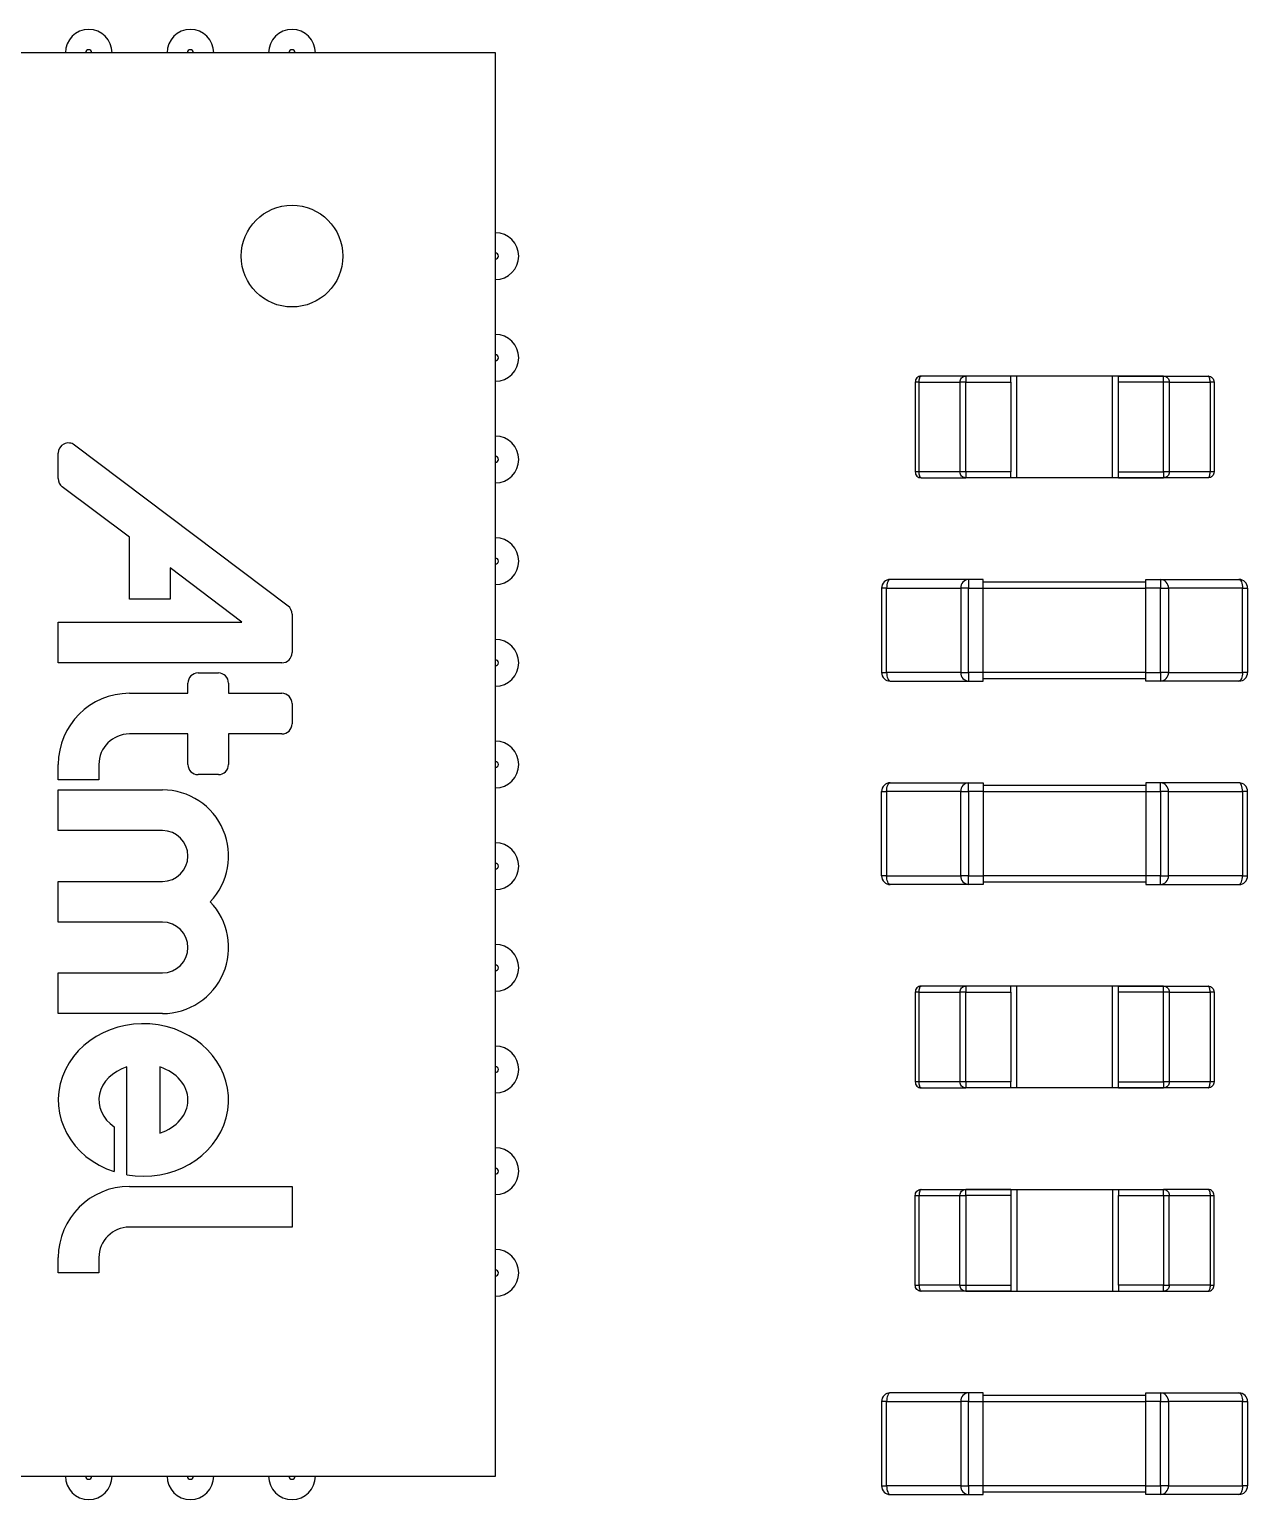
# Model space of a CAD drawing. Header units: millimetres. Extents: x 76 to 188, y 101 to 163.
# Drawn here: x 125.718 to 128.714, y 118.927 to 122.542 of the extents above; entities that cross this region are included whole.
import ezdxf

# ---------------------------------------------------------------- set-up
doc = ezdxf.new("R2010")
doc.units = ezdxf.units.MM

msp = doc.modelspace()

# ---------------------------------------------------------------- linework, layer by layer
at = {"color": 7, "linetype": 'Continuous', "lineweight": 25}
for p, q in [((126.8643, 122.4844), (123.3643, 122.4844)), ((126.8643, 118.9844), (126.8643, 122.4844)), ((128.1318, 121.6894), (128.0213, 121.6894)), ((128.1468, 121.6894), (128.1318, 121.6894)), ((128.3818, 121.6894), (128.1468, 121.6894)), ((128.1468, 121.4394), (128.1468, 121.6894)), ((128.3818, 121.4394), (128.3818, 121.6894)), ((128.3968, 121.6894), (128.3818, 121.6894)), ((128.5073, 121.6894), (128.3968, 121.6894)), ((128.3968, 121.6894), (128.5073, 121.6894)), ((128.3968, 121.6891), (128.5068, 121.6891)), ((127.8968, 121.6749), (127.8968, 121.4539)), ((127.9065, 121.4539), (127.9065, 121.6749)), ((128.0068, 121.6749), (128.0068, 121.4539)), ((128.0213, 121.6749), (128.1318, 121.6749)), ((128.0213, 121.4539), (128.0213, 121.6749)), ((128.1318, 121.6749), (128.1318, 121.4539)), ((128.5073, 121.6749), (128.3968, 121.6749)), ((128.3968, 121.4539), (128.3968, 121.6749)), ((128.5073, 121.4539), (128.5073, 121.6749)), ((128.5218, 121.6749), (128.5218, 121.4539)), ((128.6221, 121.6749), (128.6221, 121.4539)), ((128.6318, 121.6749), (128.6318, 121.4539)), ((125.8294, 121.52), (126.3544, 121.1244)), ((125.7893, 121.4374), (125.7893, 121.5)), ((128.1318, 121.4539), (128.0213, 121.4539)), ((128.1318, 121.4396), (128.0218, 121.4396)), ((128.1468, 121.4394), (128.1318, 121.4394)), ((128.3818, 121.4394), (128.1468, 121.4394)), ((128.3968, 121.4394), (128.3818, 121.4394)), ((128.3968, 121.4539), (128.5073, 121.4539)), ((128.5068, 121.4396), (128.3968, 121.4396)), ((128.3968, 121.4394), (128.5073, 121.4394)), ((128.5073, 121.4394), (128.3968, 121.4394)), ((125.9643, 121.2931), (125.7993, 121.4174)), ((125.9643, 121.1406), (125.9643, 121.2931)), ((126.2412, 121.0844), (126.0643, 121.2177)), ((126.0643, 121.2177), (126.0643, 121.1406)), ((128.0281, 121.1894), (127.8356, 121.1894)), ((128.0281, 121.1894), (128.0281, 121.1681)), ((128.0643, 121.1894), (128.0281, 121.1894)), ((128.0643, 121.1681), (128.0643, 121.1894)), ((128.4643, 121.1831), (128.0643, 121.1831)), ((128.4643, 121.1894), (128.5005, 121.1894)), ((128.4643, 121.1681), (128.4643, 121.1894)), ((128.5005, 121.1894), (128.5005, 121.1681)), ((128.5005, 121.1894), (128.6931, 121.1894)), ((126.0643, 121.1406), (125.9643, 121.1406)), ((127.8266, 121.1681), (127.8143, 121.1681)), ((127.8143, 121.1681), (127.8143, 120.9606)), ((127.8266, 120.9606), (127.8266, 121.1681)), ((127.8266, 121.1681), (128.0089, 121.1681)), ((128.0089, 121.1681), (128.0089, 120.9606)), ((128.0281, 121.1681), (128.0089, 121.1681)), ((128.0281, 120.9606), (128.0281, 121.1681)), ((128.0281, 121.1681), (128.0643, 121.1681)), ((128.0643, 120.9606), (128.0643, 121.1681)), ((128.0643, 121.1681), (128.4643, 121.1681)), ((128.5005, 121.1681), (128.4643, 121.1681)), ((128.4643, 120.9606), (128.4643, 121.1681)), ((128.5005, 121.1681), (128.5198, 121.1681)), ((128.5005, 120.9606), (128.5005, 121.1681)), ((128.5198, 121.1681), (128.5198, 120.9606)), ((128.702, 121.1681), (128.5198, 121.1681)), ((128.702, 120.9606), (128.702, 121.1681)), ((128.702, 121.1681), (128.7143, 121.1681)), ((128.7143, 121.1681), (128.7143, 120.9606)), ((126.3643, 121.1044), (126.3643, 121.0094)), ((125.7893, 120.9844), (125.7893, 121.0844)), ((125.7893, 121.0844), (126.2412, 121.0844)), ((126.3393, 120.9844), (125.7893, 120.9844)), ((126.1331, 120.9594), (126.1831, 120.9594)), ((127.8143, 120.9606), (127.8266, 120.9606)), ((128.0089, 120.9606), (127.8266, 120.9606)), ((128.0089, 120.9606), (128.0281, 120.9606)), ((128.0281, 120.9606), (128.0281, 120.9394)), ((128.0643, 120.9606), (128.0281, 120.9606)), ((128.0643, 120.9394), (128.0643, 120.9606)), ((128.4643, 120.9606), (128.0643, 120.9606)), ((128.4643, 120.9606), (128.5005, 120.9606)), ((128.4643, 120.9394), (128.4643, 120.9606)), ((128.5005, 120.9606), (128.5005, 120.9394)), ((128.5198, 120.9606), (128.5005, 120.9606)), ((128.5198, 120.9606), (128.702, 120.9606)), ((128.7143, 120.9606), (128.702, 120.9606)), ((126.1081, 120.9094), (126.1081, 120.9344)), ((126.2081, 120.9344), (126.2081, 120.9094)), ((127.8356, 120.9394), (128.0281, 120.9394)), ((128.0281, 120.9394), (128.0643, 120.9394)), ((128.0643, 120.9456), (128.4643, 120.9456)), ((128.5005, 120.9394), (128.4643, 120.9394)), ((128.6931, 120.9394), (128.5005, 120.9394)), ((125.9643, 120.9094), (126.1081, 120.9094)), ((126.2081, 120.9094), (126.3393, 120.9094)), ((126.3643, 120.8844), (126.3643, 120.8344)), ((126.1081, 120.8094), (125.9643, 120.8094)), ((126.1081, 120.7344), (126.1081, 120.8094)), ((126.2081, 120.8094), (126.2081, 120.7344)), ((126.3393, 120.8094), (126.2081, 120.8094)), ((125.7893, 120.6969), (125.7893, 120.7344)), ((125.8893, 120.7344), (125.8893, 120.6969)), ((126.1831, 120.7094), (126.1331, 120.7094)), ((125.8893, 120.6969), (125.7893, 120.6969)), ((125.7893, 120.6719), (126.0456, 120.6719)), ((125.7893, 120.5719), (125.7893, 120.6719)), ((127.8356, 120.6894), (128.0281, 120.6894)), ((128.0281, 120.6681), (128.0281, 120.6894)), ((128.0281, 120.6894), (128.0643, 120.6894)), ((128.0643, 120.6894), (128.0643, 120.6681)), ((128.4643, 120.6831), (128.0643, 120.6831)), ((128.5005, 120.6894), (128.4643, 120.6894)), ((128.4643, 120.6894), (128.4643, 120.6681)), ((128.5005, 120.6681), (128.5005, 120.6894)), ((128.6931, 120.6894), (128.5005, 120.6894)), ((127.8143, 120.6681), (127.8266, 120.6681)), ((127.8143, 120.4606), (127.8143, 120.6681)), ((127.8266, 120.6681), (127.8266, 120.4606)), ((128.0089, 120.6681), (127.8266, 120.6681)), ((128.0089, 120.6681), (128.0281, 120.6681)), ((128.0089, 120.4606), (128.0089, 120.6681)), ((128.0281, 120.6681), (128.0281, 120.4606)), ((128.0643, 120.6681), (128.0281, 120.6681)), ((128.0643, 120.6681), (128.0643, 120.4606)), ((128.0643, 120.6681), (128.4643, 120.6681)), ((128.4643, 120.6681), (128.5005, 120.6681)), ((128.4643, 120.6681), (128.4643, 120.4606)), ((128.5198, 120.6681), (128.5005, 120.6681)), ((128.5005, 120.6681), (128.5005, 120.4606)), ((128.5198, 120.4606), (128.5198, 120.6681)), ((128.5198, 120.6681), (128.702, 120.6681)), ((128.702, 120.6681), (128.702, 120.4606)), ((128.7143, 120.6681), (128.702, 120.6681)), ((128.7143, 120.4606), (128.7143, 120.6681)), ((126.0456, 120.5719), (125.7893, 120.5719)), ((127.8266, 120.4606), (127.8143, 120.4606)), ((127.8266, 120.4606), (128.0089, 120.4606)), ((128.0281, 120.4606), (128.0089, 120.4606)), ((128.0281, 120.4606), (128.0643, 120.4606)), ((128.0281, 120.4394), (128.0281, 120.4606)), ((128.0643, 120.4606), (128.0643, 120.4394)), ((128.4643, 120.4606), (128.0643, 120.4606)), ((128.5005, 120.4606), (128.4643, 120.4606)), ((128.4643, 120.4606), (128.4643, 120.4394)), ((128.5005, 120.4394), (128.5005, 120.4606)), ((128.5005, 120.4606), (128.5198, 120.4606)), ((128.702, 120.4606), (128.5198, 120.4606)), ((128.702, 120.4606), (128.7143, 120.4606)), ((125.7893, 120.4469), (126.0456, 120.4469)), ((125.7893, 120.3469), (125.7893, 120.4469)), ((128.0281, 120.4394), (127.8356, 120.4394)), ((128.0643, 120.4394), (128.0281, 120.4394)), ((128.0643, 120.4456), (128.4643, 120.4456)), ((128.4643, 120.4394), (128.5005, 120.4394)), ((128.5005, 120.4394), (128.6931, 120.4394)), ((126.0456, 120.3469), (125.7893, 120.3469)), ((125.7893, 120.1219), (125.7893, 120.2219)), ((125.7893, 120.2219), (126.0456, 120.2219)), ((127.8968, 120.1749), (127.8968, 119.9539)), ((127.9065, 119.9539), (127.9065, 120.1749)), ((128.0068, 120.1749), (128.0068, 119.9539)), ((128.1318, 120.1894), (128.0213, 120.1894)), ((128.0213, 120.1749), (128.1318, 120.1749)), ((128.0213, 119.9539), (128.0213, 120.1749)), ((128.1468, 120.1894), (128.1318, 120.1894)), ((128.1318, 120.1749), (128.1318, 119.9539)), ((128.3818, 120.1894), (128.1468, 120.1894)), ((128.1468, 119.9394), (128.1468, 120.1894)), ((128.3818, 119.9394), (128.3818, 120.1894)), ((128.3968, 120.1894), (128.3818, 120.1894)), ((128.5073, 120.1894), (128.3968, 120.1894)), ((128.3968, 120.1894), (128.5073, 120.1894)), ((128.3968, 120.1891), (128.5068, 120.1891)), ((128.3968, 119.9539), (128.3968, 120.1749)), ((128.5073, 120.1749), (128.3968, 120.1749)), ((128.5073, 119.9539), (128.5073, 120.1749)), ((128.5218, 120.1749), (128.5218, 119.9539)), ((128.6221, 120.1749), (128.6221, 119.9539)), ((128.6318, 120.1749), (128.6318, 119.9539)), ((126.0456, 120.1219), (125.7893, 120.1219)), ((125.9581, 119.7255), (125.9581, 119.9906)), ((126.0393, 119.9906), (126.0393, 119.8281)), ((128.1318, 119.9539), (128.0213, 119.9539)), ((128.3968, 119.9539), (128.5073, 119.9539)), ((128.1318, 119.9396), (128.0218, 119.9396)), ((128.1468, 119.9394), (128.1318, 119.9394)), ((128.3818, 119.9394), (128.1468, 119.9394)), ((128.3968, 119.9394), (128.3818, 119.9394)), ((128.5068, 119.9396), (128.3968, 119.9396)), ((128.3968, 119.9394), (128.5073, 119.9394)), ((128.5073, 119.9394), (128.3968, 119.9394)), ((125.9268, 119.8434), (125.9268, 119.7333)), ((125.9643, 119.6969), (126.3643, 119.6969)), ((126.3643, 119.6969), (126.3643, 119.5969)), ((127.8968, 119.4539), (127.8968, 119.6749)), ((127.9065, 119.4539), (127.9065, 119.6749)), ((128.0068, 119.4539), (128.0068, 119.6749)), ((128.1318, 119.6894), (128.0213, 119.6894)), ((128.0213, 119.6894), (128.1318, 119.6894)), ((128.0213, 119.6749), (128.0213, 119.4539)), ((128.1318, 119.6749), (128.0213, 119.6749)), ((128.0218, 119.6891), (128.1318, 119.6891)), ((128.1318, 119.6894), (128.1468, 119.6894)), ((128.1318, 119.6749), (128.1318, 119.4539)), ((128.1468, 119.6894), (128.1468, 119.4394)), ((128.1468, 119.6894), (128.3818, 119.6894)), ((128.3818, 119.6894), (128.3818, 119.4394)), ((128.3818, 119.6894), (128.3968, 119.6894)), ((128.3968, 119.6891), (128.5068, 119.6891)), ((128.3968, 119.4539), (128.3968, 119.6749)), ((128.3968, 119.6749), (128.5073, 119.6749)), ((128.5073, 119.6749), (128.5073, 119.4539)), ((128.5218, 119.4539), (128.5218, 119.6749)), ((128.6221, 119.6749), (128.6221, 119.4539)), ((128.6318, 119.4539), (128.6318, 119.6749)), ((126.3643, 119.5969), (125.9643, 119.5969)), ((125.7893, 119.4844), (125.7893, 119.5219)), ((125.8893, 119.5219), (125.8893, 119.4844)), ((125.8893, 119.4844), (125.7893, 119.4844)), ((128.0213, 119.4539), (128.1318, 119.4539)), ((128.1318, 119.4396), (128.0218, 119.4396)), ((128.5073, 119.4539), (128.3968, 119.4539)), ((128.0213, 119.4394), (128.1318, 119.4394)), ((128.1318, 119.4394), (128.0213, 119.4394)), ((128.1318, 119.4394), (128.1468, 119.4394)), ((128.1468, 119.4394), (128.3818, 119.4394)), ((128.3818, 119.4394), (128.3968, 119.4394)), ((128.3968, 119.4394), (128.5073, 119.4394)), ((128.0281, 119.1894), (127.8356, 119.1894)), ((128.0281, 119.1894), (128.0281, 119.1681)), ((128.0643, 119.1894), (128.0281, 119.1894)), ((128.0643, 119.1681), (128.0643, 119.1894)), ((128.4643, 119.1894), (128.5005, 119.1894)), ((128.4643, 119.1681), (128.4643, 119.1894)), ((128.5005, 119.1894), (128.5005, 119.1681)), ((128.5005, 119.1894), (128.6931, 119.1894)), ((127.8266, 119.1681), (127.8143, 119.1681)), ((127.8143, 119.1681), (127.8143, 118.9606)), ((127.8266, 118.9606), (127.8266, 119.1681)), ((127.8266, 119.1681), (128.0089, 119.1681)), ((128.0281, 119.1681), (128.0089, 119.1681)), ((128.0089, 119.1681), (128.0089, 118.9606)), ((128.0281, 118.9606), (128.0281, 119.1681)), ((128.0281, 119.1681), (128.0643, 119.1681)), ((128.4643, 119.1831), (128.0643, 119.1831)), ((128.0643, 118.9606), (128.0643, 119.1681)), ((128.0643, 119.1681), (128.4643, 119.1681)), ((128.5005, 119.1681), (128.4643, 119.1681)), ((128.4643, 118.9606), (128.4643, 119.1681)), ((128.5005, 119.1681), (128.5198, 119.1681)), ((128.5005, 118.9606), (128.5005, 119.1681)), ((128.5198, 119.1681), (128.5198, 118.9606)), ((128.702, 119.1681), (128.5198, 119.1681)), ((128.702, 118.9606), (128.702, 119.1681)), ((128.702, 119.1681), (128.7143, 119.1681)), ((128.7143, 119.1681), (128.7143, 118.9606)), ((123.3643, 118.9844), (126.8643, 118.9844)), ((127.8143, 118.9606), (127.8266, 118.9606)), ((128.0089, 118.9606), (127.8266, 118.9606)), ((127.8356, 118.9394), (128.0281, 118.9394)), ((128.0089, 118.9606), (128.0281, 118.9606)), ((128.0643, 118.9606), (128.0281, 118.9606)), ((128.0281, 118.9606), (128.0281, 118.9394)), ((128.0281, 118.9394), (128.0643, 118.9394)), ((128.0643, 118.9394), (128.0643, 118.9606)), ((128.4643, 118.9606), (128.0643, 118.9606)), ((128.0643, 118.9456), (128.4643, 118.9456)), ((128.4643, 118.9606), (128.5005, 118.9606)), ((128.4643, 118.9394), (128.4643, 118.9606)), ((128.5005, 118.9394), (128.4643, 118.9394)), ((128.5005, 118.9606), (128.5005, 118.9394)), ((128.5198, 118.9606), (128.5005, 118.9606)), ((128.6931, 118.9394), (128.5005, 118.9394)), ((128.5198, 118.9606), (128.702, 118.9606)), ((128.7143, 118.9606), (128.702, 118.9606))]:
    msp.add_line(p, q, dxfattribs=at)
at = {"color": 7, "linetype": 'Continuous', "lineweight": 25, "flags": 128}
for points in [[(127.8356, 121.1894), (127.8338, 121.189), (127.8321, 121.1878), (127.8306, 121.1858), (127.8292, 121.1832), (127.8281, 121.1799), (127.8273, 121.1763), (127.8268, 121.1723), (127.8266, 121.1681)], [(128.6931, 121.1894), (128.6948, 121.189), (128.6965, 121.1878), (128.698, 121.1858), (128.6994, 121.1832), (128.7005, 121.1799), (128.7013, 121.1763), (128.7018, 121.1723), (128.702, 121.1681)], [(127.8266, 120.9606), (127.8268, 120.9565), (127.8273, 120.9525), (127.8281, 120.9488), (127.8292, 120.9456), (127.8306, 120.943), (127.8321, 120.941), (127.8338, 120.9398), (127.8356, 120.9394)], [(128.702, 120.9606), (128.7018, 120.9565), (128.7013, 120.9525), (128.7005, 120.9488), (128.6994, 120.9456), (128.698, 120.943), (128.6965, 120.941), (128.6948, 120.9398), (128.6931, 120.9394)], [(127.8266, 120.6681), (127.8268, 120.6723), (127.8273, 120.6763), (127.8281, 120.6799), (127.8292, 120.6832), (127.8306, 120.6858), (127.8321, 120.6878), (127.8338, 120.689), (127.8356, 120.6894)], [(128.702, 120.6681), (128.7018, 120.6723), (128.7013, 120.6763), (128.7005, 120.6799), (128.6994, 120.6832), (128.698, 120.6858), (128.6965, 120.6878), (128.6948, 120.689), (128.6931, 120.6894)], [(127.8356, 120.4394), (127.8338, 120.4398), (127.8321, 120.441), (127.8306, 120.443), (127.8292, 120.4456), (127.8281, 120.4488), (127.8273, 120.4525), (127.8268, 120.4565), (127.8266, 120.4606)], [(128.6931, 120.4394), (128.6948, 120.4398), (128.6965, 120.441), (128.698, 120.443), (128.6994, 120.4456), (128.7005, 120.4488), (128.7013, 120.4525), (128.7018, 120.4565), (128.702, 120.4606)], [(127.8356, 119.1894), (127.8338, 119.189), (127.8321, 119.1878), (127.8306, 119.1858), (127.8292, 119.1832), (127.8281, 119.1799), (127.8273, 119.1763), (127.8268, 119.1723), (127.8266, 119.1681)], [(128.6931, 119.1894), (128.6948, 119.189), (128.6965, 119.1878), (128.698, 119.1858), (128.6994, 119.1832), (128.7005, 119.1799), (128.7013, 119.1763), (128.7018, 119.1723), (128.702, 119.1681)], [(127.8266, 118.9606), (127.8268, 118.9565), (127.8273, 118.9525), (127.8281, 118.9488), (127.8292, 118.9456), (127.8306, 118.943), (127.8321, 118.941), (127.8338, 118.9398), (127.8356, 118.9394)], [(128.702, 118.9606), (128.7018, 118.9565), (128.7013, 118.9525), (128.7005, 118.9488), (128.6994, 118.9456), (128.698, 118.943), (128.6965, 118.941), (128.6948, 118.9398), (128.6931, 118.9394)]]:
    msp.add_lwpolyline(points, dxfattribs=at)
at = {"color": 7, "linetype": 'Continuous', "lineweight": 25}
msp.add_circle((126.3643, 121.9844), 0.125, dxfattribs=at)
for centre, radius, start, end in [((125.8643, 122.4844), 0.0575, 0, 180), ((126.1143, 122.4844), 0.0575, 0, 180), ((126.3643, 122.4844), 0.0575, 0, 180), ((125.8643, 122.4844), 0.0075, 0, 180), ((126.1143, 122.4844), 0.0075, 0, 180), ((126.3643, 122.4844), 0.0075, 0, 180), ((126.8643, 121.9844), 0.0575, 270, 90), ((126.8643, 121.9844), 0.0075, 270, 90), ((126.8643, 121.7344), 0.0575, 270, 90), ((126.8643, 121.7344), 0.0075, 270, 90), ((126.8643, 121.4844), 0.0575, 270, 90), ((125.8143, 121.5), 0.025, 53, 180), ((126.8643, 121.4844), 0.0075, 270, 90), ((125.8143, 121.4374), 0.025, 180, 233), ((126.8643, 121.2344), 0.0575, 270, 90), ((126.8643, 121.2344), 0.0075, 270, 90), ((127.8356, 121.1681), 0.0213, 90, 180), ((128.0292, 121.1691), 0.0203, 92.9267, 182.6545), ((128.4994, 121.1691), 0.0203, 357.3455, 87.0733), ((128.6931, 121.1681), 0.0212, 0, 90), ((126.3393, 121.1044), 0.025, 360, 53), ((126.8643, 120.9844), 0.0575, 270, 90), ((126.3393, 121.0094), 0.025, 270, 360), ((126.1331, 120.9344), 0.025, 90, 180), ((126.1831, 120.9344), 0.025, 0, 90), ((126.8643, 120.9844), 0.0075, 270, 90), ((127.8356, 120.9606), 0.0213, 180, 270), ((128.0292, 120.9597), 0.0203, 177.3455, 267.0733), ((128.4994, 120.9597), 0.0203, 272.9267, 2.6545), ((128.6931, 120.9606), 0.0213, 270, 0), ((125.9643, 120.7344), 0.175, 90, 180), ((126.3393, 120.8844), 0.025, 0, 90), ((126.3393, 120.8344), 0.025, 270, 360), ((125.9643, 120.7344), 0.075, 90, 180), ((126.8643, 120.7344), 0.0575, 270, 90), ((126.8643, 120.7344), 0.0075, 270, 90), ((126.1331, 120.7344), 0.025, 180, 270), ((126.1831, 120.7344), 0.025, 270, 360), ((126.0456, 120.5094), 0.1625, 316.1869, 90), ((127.8356, 120.6681), 0.0213, 90, 180), ((128.0292, 120.6691), 0.0203, 92.9267, 182.6545), ((128.4994, 120.6691), 0.0203, 357.3455, 87.0733), ((128.6931, 120.6681), 0.0212, 0, 90), ((126.0456, 120.5094), 0.0625, 270, 90), ((126.8643, 120.4844), 0.0575, 270, 90), ((126.8643, 120.4844), 0.0075, 270, 90), ((127.8356, 120.4606), 0.0213, 180, 270), ((128.0292, 120.4597), 0.0203, 177.3455, 267.0733), ((128.4994, 120.4597), 0.0203, 272.9267, 2.6545), ((128.6931, 120.4606), 0.0213, 270, 0), ((126.0456, 120.2844), 0.1625, 270, 43.8131), ((126.0456, 120.2844), 0.0625, 270, 90), ((126.8643, 120.2344), 0.0575, 270, 90), ((126.8643, 120.2344), 0.0075, 270, 90), ((126.8643, 119.9844), 0.0575, 270, 90), ((126.8643, 119.9844), 0.0075, 270, 90), ((126.8643, 119.7344), 0.0575, 270, 90), ((126.8643, 119.7344), 0.0075, 270, 90), ((125.9643, 119.5219), 0.175, 90, 180), ((125.9643, 119.5219), 0.075, 90, 180), ((126.8643, 119.4844), 0.0575, 270, 90), ((126.8643, 119.4844), 0.0075, 270, 90), ((127.8356, 119.1681), 0.0213, 90, 180), ((128.0292, 119.1691), 0.0203, 92.9267, 182.6545), ((128.4994, 119.1691), 0.0203, 357.3455, 87.0733), ((128.6931, 119.1681), 0.0212, 0, 90), ((125.8643, 118.9844), 0.0575, 180, 0), ((125.8643, 118.9844), 0.0075, 180, 0), ((126.1143, 118.9844), 0.0575, 180, 0), ((126.1143, 118.9844), 0.0075, 180, 0), ((126.3643, 118.9844), 0.0575, 180, 0), ((126.3643, 118.9844), 0.0075, 180, 0), ((127.8356, 118.9606), 0.0213, 180, 270), ((128.0292, 118.9597), 0.0203, 177.3455, 267.0733), ((128.4994, 118.9597), 0.0203, 272.9267, 2.6545), ((128.6931, 118.9606), 0.0212, 270, 0)]:
    msp.add_arc(centre, radius, start, end, dxfattribs=at)
for major_axis, ratio, start_param, end_param in [((-0.2094, 0), 0.895522, 1.375528, 7.503571), ((0.1094, 0), 0.8, 1.951344, 3.995367), ((0.1094, 0), 0.8, 5.092936, 7.473434)]:
    msp.add_ellipse((125.9987, 119.9094), major_axis=major_axis, ratio=ratio, start_param=start_param, end_param=end_param, dxfattribs=at)
for points in [[(127.9113, 121.6894), (127.9094, 121.6892), (127.9056, 121.6887), (127.9008, 121.6854), (127.8975, 121.6806), (127.897, 121.6768), (127.8968, 121.6749)], [(127.9065, 121.6749), (127.9066, 121.6768), (127.9067, 121.6806), (127.9078, 121.6854), (127.9094, 121.6887), (127.9107, 121.6892), (127.9113, 121.6894)], [(128.0213, 121.6894), (128.0198, 121.6894), (128.0168, 121.6894), (127.9929, 121.6894), (127.9577, 121.6894), (127.9268, 121.6894), (127.9113, 121.6894)], [(128.0068, 121.6749), (128.007, 121.6768), (128.0075, 121.6806), (128.0108, 121.6854), (128.0156, 121.6887), (128.0194, 121.6892), (128.0213, 121.6894)], [(128.0213, 121.6894), (128.0213, 121.6892), (128.0213, 121.6887), (128.0213, 121.6854), (128.0213, 121.6806), (128.0213, 121.6768), (128.0213, 121.6749)], [(128.1318, 121.6749), (128.1318, 121.6768), (128.1318, 121.6806), (128.1318, 121.6854), (128.1318, 121.6887), (128.1318, 121.6892), (128.1318, 121.6894)], [(128.3968, 121.6749), (128.3968, 121.6768), (128.3968, 121.6806), (128.3968, 121.6854), (128.3968, 121.6887), (128.3968, 121.6892), (128.3968, 121.6894)], [(128.5073, 121.6749), (128.5073, 121.6768), (128.5073, 121.6806), (128.5073, 121.6854), (128.5073, 121.6887), (128.5073, 121.6892), (128.5073, 121.6894)], [(128.5073, 121.6894), (128.5092, 121.6892), (128.513, 121.6887), (128.5178, 121.6854), (128.5212, 121.6806), (128.5216, 121.6768), (128.5218, 121.6749)], [(128.5073, 121.6894), (128.5088, 121.6894), (128.5118, 121.6894), (128.5357, 121.6894), (128.5709, 121.6894), (128.6019, 121.6894), (128.6173, 121.6894)], [(128.6221, 121.6749), (128.622, 121.6768), (128.6219, 121.6806), (128.6208, 121.6854), (128.6192, 121.6887), (128.6179, 121.6892), (128.6173, 121.6894)], [(128.6173, 121.6894), (128.6192, 121.6892), (128.623, 121.6887), (128.6278, 121.6854), (128.6312, 121.6806), (128.6316, 121.6768), (128.6318, 121.6749)], [(127.9065, 121.6749), (127.9051, 121.6749), (127.9024, 121.6749), (127.8993, 121.6749), (127.8972, 121.6749), (127.8969, 121.6749), (127.8968, 121.6749)], [(127.9065, 121.6749), (127.9206, 121.6749), (127.9488, 121.6749), (127.9809, 121.6749), (128.0027, 121.6749), (128.0054, 121.6749), (128.0068, 121.6749)], [(128.0213, 121.6749), (128.0194, 121.6749), (128.0156, 121.6749), (128.0108, 121.6749), (128.0075, 121.6749), (128.007, 121.6749), (128.0068, 121.6749)], [(128.5218, 121.6749), (128.5216, 121.6749), (128.5212, 121.6749), (128.5178, 121.6749), (128.513, 121.6749), (128.5092, 121.6749), (128.5073, 121.6749)], [(128.5218, 121.6749), (128.5232, 121.6749), (128.5259, 121.6749), (128.5477, 121.6749), (128.5798, 121.6749), (128.608, 121.6749), (128.6221, 121.6749)], [(128.6318, 121.6749), (128.6317, 121.6749), (128.6314, 121.6749), (128.6293, 121.6749), (128.6262, 121.6749), (128.6235, 121.6749), (128.6221, 121.6749)], [(127.8968, 121.4539), (127.897, 121.452), (127.8975, 121.4482), (127.9008, 121.4434), (127.9056, 121.44), (127.9094, 121.4396), (127.9113, 121.4394)], [(127.9065, 121.4539), (127.9051, 121.4539), (127.9024, 121.4539), (127.8993, 121.4539), (127.8972, 121.4539), (127.8969, 121.4539), (127.8968, 121.4539)], [(128.0068, 121.4539), (128.0054, 121.4539), (128.0027, 121.4539), (127.9809, 121.4539), (127.9488, 121.4539), (127.9206, 121.4539), (127.9065, 121.4539)], [(127.9113, 121.4394), (127.9107, 121.4396), (127.9094, 121.44), (127.9078, 121.4434), (127.9067, 121.4482), (127.9066, 121.452), (127.9065, 121.4539)], [(127.9113, 121.4394), (127.9268, 121.4394), (127.9577, 121.4394), (127.9929, 121.4394), (128.0168, 121.4394), (128.0198, 121.4394), (128.0213, 121.4394)], [(128.0213, 121.4539), (128.0194, 121.4539), (128.0156, 121.4539), (128.0108, 121.4539), (128.0075, 121.4539), (128.007, 121.4539), (128.0068, 121.4539)], [(128.0213, 121.4394), (128.0194, 121.4396), (128.0156, 121.44), (128.0108, 121.4434), (128.0075, 121.4482), (128.007, 121.452), (128.0068, 121.4539)], [(128.0213, 121.4539), (128.0213, 121.452), (128.0213, 121.4482), (128.0213, 121.4434), (128.0213, 121.44), (128.0213, 121.4396), (128.0213, 121.4394)], [(128.1318, 121.4394), (128.1318, 121.4396), (128.1318, 121.44), (128.1318, 121.4434), (128.1318, 121.4482), (128.1318, 121.452), (128.1318, 121.4539)], [(128.3968, 121.4394), (128.3968, 121.4396), (128.3968, 121.44), (128.3968, 121.4434), (128.3968, 121.4482), (128.3968, 121.452), (128.3968, 121.4539)], [(128.5218, 121.4539), (128.5216, 121.4539), (128.5212, 121.4539), (128.5178, 121.4539), (128.513, 121.4539), (128.5092, 121.4539), (128.5073, 121.4539)], [(128.5218, 121.4539), (128.5216, 121.452), (128.5212, 121.4482), (128.5178, 121.4434), (128.513, 121.44), (128.5092, 121.4396), (128.5073, 121.4394)], [(128.5073, 121.4539), (128.5073, 121.452), (128.5073, 121.4482), (128.5073, 121.4434), (128.5073, 121.44), (128.5073, 121.4396), (128.5073, 121.4394)], [(128.6173, 121.4394), (128.6019, 121.4394), (128.5709, 121.4394), (128.5357, 121.4394), (128.5118, 121.4394), (128.5088, 121.4394), (128.5073, 121.4394)], [(128.6221, 121.4539), (128.608, 121.4539), (128.5798, 121.4539), (128.5477, 121.4539), (128.5259, 121.4539), (128.5232, 121.4539), (128.5218, 121.4539)], [(128.6173, 121.4394), (128.6179, 121.4396), (128.6192, 121.44), (128.6208, 121.4434), (128.6219, 121.4482), (128.622, 121.452), (128.6221, 121.4539)], [(128.6318, 121.4539), (128.6316, 121.452), (128.6312, 121.4482), (128.6278, 121.4434), (128.623, 121.44), (128.6192, 121.4396), (128.6173, 121.4394)], [(128.6318, 121.4539), (128.6317, 121.4539), (128.6314, 121.4539), (128.6293, 121.4539), (128.6262, 121.4539), (128.6235, 121.4539), (128.6221, 121.4539)], [(127.9113, 120.1894), (127.9094, 120.1892), (127.9056, 120.1887), (127.9008, 120.1854), (127.8975, 120.1806), (127.897, 120.1768), (127.8968, 120.1749)], [(127.9065, 120.1749), (127.9051, 120.1749), (127.9024, 120.1749), (127.8993, 120.1749), (127.8972, 120.1749), (127.8969, 120.1749), (127.8968, 120.1749)], [(127.9065, 120.1749), (127.9066, 120.1768), (127.9067, 120.1806), (127.9078, 120.1854), (127.9094, 120.1887), (127.9107, 120.1892), (127.9113, 120.1894)], [(127.9065, 120.1749), (127.9206, 120.1749), (127.9488, 120.1749), (127.9809, 120.1749), (128.0027, 120.1749), (128.0054, 120.1749), (128.0068, 120.1749)], [(128.0213, 120.1894), (128.0198, 120.1894), (128.0168, 120.1894), (127.9929, 120.1894), (127.9577, 120.1894), (127.9268, 120.1894), (127.9113, 120.1894)], [(128.0068, 120.1749), (128.007, 120.1768), (128.0075, 120.1806), (128.0108, 120.1854), (128.0156, 120.1887), (128.0194, 120.1892), (128.0213, 120.1894)], [(128.0213, 120.1749), (128.0194, 120.1749), (128.0156, 120.1749), (128.0108, 120.1749), (128.0075, 120.1749), (128.007, 120.1749), (128.0068, 120.1749)], [(128.0213, 120.1894), (128.0213, 120.1892), (128.0213, 120.1887), (128.0213, 120.1854), (128.0213, 120.1806), (128.0213, 120.1768), (128.0213, 120.1749)], [(128.1318, 120.1749), (128.1318, 120.1768), (128.1318, 120.1806), (128.1318, 120.1854), (128.1318, 120.1887), (128.1318, 120.1892), (128.1318, 120.1894)], [(128.3968, 120.1749), (128.3968, 120.1768), (128.3968, 120.1806), (128.3968, 120.1854), (128.3968, 120.1887), (128.3968, 120.1892), (128.3968, 120.1894)], [(128.5073, 120.1749), (128.5073, 120.1768), (128.5073, 120.1806), (128.5073, 120.1854), (128.5073, 120.1887), (128.5073, 120.1892), (128.5073, 120.1894)], [(128.5073, 120.1894), (128.5092, 120.1892), (128.513, 120.1887), (128.5178, 120.1854), (128.5212, 120.1806), (128.5216, 120.1768), (128.5218, 120.1749)], [(128.5073, 120.1894), (128.5088, 120.1894), (128.5118, 120.1894), (128.5357, 120.1894), (128.5709, 120.1894), (128.6019, 120.1894), (128.6173, 120.1894)], [(128.5218, 120.1749), (128.5216, 120.1749), (128.5212, 120.1749), (128.5178, 120.1749), (128.513, 120.1749), (128.5092, 120.1749), (128.5073, 120.1749)], [(128.5218, 120.1749), (128.5232, 120.1749), (128.5259, 120.1749), (128.5477, 120.1749), (128.5798, 120.1749), (128.608, 120.1749), (128.6221, 120.1749)], [(128.6221, 120.1749), (128.622, 120.1768), (128.6219, 120.1806), (128.6208, 120.1854), (128.6192, 120.1887), (128.6179, 120.1892), (128.6173, 120.1894)], [(128.6173, 120.1894), (128.6192, 120.1892), (128.623, 120.1887), (128.6278, 120.1854), (128.6312, 120.1806), (128.6316, 120.1768), (128.6318, 120.1749)], [(128.6318, 120.1749), (128.6317, 120.1749), (128.6314, 120.1749), (128.6293, 120.1749), (128.6262, 120.1749), (128.6235, 120.1749), (128.6221, 120.1749)], [(127.9065, 119.9539), (127.9051, 119.9539), (127.9024, 119.9539), (127.8993, 119.9539), (127.8972, 119.9539), (127.8969, 119.9539), (127.8968, 119.9539)], [(127.8968, 119.9539), (127.897, 119.952), (127.8975, 119.9482), (127.9008, 119.9434), (127.9056, 119.94), (127.9094, 119.9396), (127.9113, 119.9394)], [(128.0068, 119.9539), (128.0054, 119.9539), (128.0027, 119.9539), (127.9809, 119.9539), (127.9488, 119.9539), (127.9206, 119.9539), (127.9065, 119.9539)], [(127.9113, 119.9394), (127.9107, 119.9396), (127.9094, 119.94), (127.9078, 119.9434), (127.9067, 119.9482), (127.9066, 119.952), (127.9065, 119.9539)], [(128.0213, 119.9539), (128.0194, 119.9539), (128.0156, 119.9539), (128.0108, 119.9539), (128.0075, 119.9539), (128.007, 119.9539), (128.0068, 119.9539)], [(128.0213, 119.9394), (128.0194, 119.9396), (128.0156, 119.94), (128.0108, 119.9434), (128.0075, 119.9482), (128.007, 119.952), (128.0068, 119.9539)], [(128.0213, 119.9539), (128.0213, 119.952), (128.0213, 119.9482), (128.0213, 119.9434), (128.0213, 119.94), (128.0213, 119.9396), (128.0213, 119.9394)], [(128.1318, 119.9394), (128.1318, 119.9396), (128.1318, 119.94), (128.1318, 119.9434), (128.1318, 119.9482), (128.1318, 119.952), (128.1318, 119.9539)], [(128.3968, 119.9394), (128.3968, 119.9396), (128.3968, 119.94), (128.3968, 119.9434), (128.3968, 119.9482), (128.3968, 119.952), (128.3968, 119.9539)], [(128.5073, 119.9539), (128.5073, 119.952), (128.5073, 119.9482), (128.5073, 119.9434), (128.5073, 119.94), (128.5073, 119.9396), (128.5073, 119.9394)], [(128.5218, 119.9539), (128.5216, 119.952), (128.5212, 119.9482), (128.5178, 119.9434), (128.513, 119.94), (128.5092, 119.9396), (128.5073, 119.9394)], [(128.5218, 119.9539), (128.5216, 119.9539), (128.5212, 119.9539), (128.5178, 119.9539), (128.513, 119.9539), (128.5092, 119.9539), (128.5073, 119.9539)], [(128.6221, 119.9539), (128.608, 119.9539), (128.5798, 119.9539), (128.5477, 119.9539), (128.5259, 119.9539), (128.5232, 119.9539), (128.5218, 119.9539)], [(128.6173, 119.9394), (128.6179, 119.9396), (128.6192, 119.94), (128.6208, 119.9434), (128.6219, 119.9482), (128.622, 119.952), (128.6221, 119.9539)], [(128.6318, 119.9539), (128.6316, 119.952), (128.6312, 119.9482), (128.6278, 119.9434), (128.623, 119.94), (128.6192, 119.9396), (128.6173, 119.9394)], [(128.6318, 119.9539), (128.6317, 119.9539), (128.6314, 119.9539), (128.6293, 119.9539), (128.6262, 119.9539), (128.6235, 119.9539), (128.6221, 119.9539)], [(127.9113, 119.9394), (127.9268, 119.9394), (127.9577, 119.9394), (127.9929, 119.9394), (128.0168, 119.9394), (128.0198, 119.9394), (128.0213, 119.9394)], [(128.6173, 119.9394), (128.6019, 119.9394), (128.5709, 119.9394), (128.5357, 119.9394), (128.5118, 119.9394), (128.5088, 119.9394), (128.5073, 119.9394)], [(127.8968, 119.6749), (127.897, 119.6768), (127.8975, 119.6806), (127.9008, 119.6854), (127.9056, 119.6887), (127.9094, 119.6892), (127.9113, 119.6894)], [(127.8968, 119.6749), (127.8969, 119.6749), (127.8972, 119.6749), (127.8993, 119.6749), (127.9024, 119.6749), (127.9051, 119.6749), (127.9065, 119.6749)], [(127.9113, 119.6894), (127.9107, 119.6892), (127.9094, 119.6887), (127.9078, 119.6854), (127.9067, 119.6806), (127.9066, 119.6768), (127.9065, 119.6749)], [(127.9065, 119.6749), (127.9206, 119.6749), (127.9488, 119.6749), (127.9809, 119.6749), (128.0027, 119.6749), (128.0054, 119.6749), (128.0068, 119.6749)], [(127.9113, 119.6894), (127.9268, 119.6894), (127.9577, 119.6894), (127.9929, 119.6894), (128.0168, 119.6894), (128.0198, 119.6894), (128.0213, 119.6894)], [(128.0068, 119.6749), (128.007, 119.6768), (128.0075, 119.6806), (128.0108, 119.6854), (128.0156, 119.6887), (128.0194, 119.6892), (128.0213, 119.6894)], [(128.0068, 119.6749), (128.007, 119.6749), (128.0075, 119.6749), (128.0108, 119.6749), (128.0156, 119.6749), (128.0194, 119.6749), (128.0213, 119.6749)], [(128.0213, 119.6749), (128.0213, 119.6768), (128.0213, 119.6806), (128.0213, 119.6854), (128.0213, 119.6887), (128.0213, 119.6892), (128.0213, 119.6894)], [(128.1318, 119.6894), (128.1318, 119.6892), (128.1318, 119.6887), (128.1318, 119.6854), (128.1318, 119.6806), (128.1318, 119.6768), (128.1318, 119.6749)], [(128.3968, 119.6894), (128.3968, 119.6892), (128.3968, 119.6887), (128.3968, 119.6854), (128.3968, 119.6806), (128.3968, 119.6768), (128.3968, 119.6749)], [(128.5073, 119.6749), (128.5073, 119.6768), (128.5073, 119.6806), (128.5073, 119.6854), (128.5073, 119.6887), (128.5073, 119.6892), (128.5073, 119.6894)], [(128.5073, 119.6894), (128.5092, 119.6892), (128.513, 119.6887), (128.5178, 119.6854), (128.5212, 119.6806), (128.5216, 119.6768), (128.5218, 119.6749)], [(128.6173, 119.6894), (128.6019, 119.6894), (128.5709, 119.6894), (128.5357, 119.6894), (128.5118, 119.6894), (128.5088, 119.6894), (128.5073, 119.6894)], [(128.5073, 119.6749), (128.5092, 119.6749), (128.513, 119.6749), (128.5178, 119.6749), (128.5212, 119.6749), (128.5216, 119.6749), (128.5218, 119.6749)], [(128.5218, 119.6749), (128.5232, 119.6749), (128.5259, 119.6749), (128.5477, 119.6749), (128.5798, 119.6749), (128.608, 119.6749), (128.6221, 119.6749)], [(128.6173, 119.6894), (128.6179, 119.6892), (128.6192, 119.6887), (128.6208, 119.6854), (128.6219, 119.6806), (128.622, 119.6768), (128.6221, 119.6749)], [(128.6318, 119.6749), (128.6316, 119.6768), (128.6312, 119.6806), (128.6278, 119.6854), (128.623, 119.6887), (128.6192, 119.6892), (128.6173, 119.6894)], [(128.6221, 119.6749), (128.6235, 119.6749), (128.6262, 119.6749), (128.6293, 119.6749), (128.6314, 119.6749), (128.6317, 119.6749), (128.6318, 119.6749)], [(127.8968, 119.4539), (127.8969, 119.4539), (127.8972, 119.4539), (127.8993, 119.4539), (127.9024, 119.4539), (127.9051, 119.4539), (127.9065, 119.4539)], [(127.9113, 119.4394), (127.9094, 119.4396), (127.9056, 119.44), (127.9008, 119.4434), (127.8975, 119.4482), (127.897, 119.452), (127.8968, 119.4539)], [(128.0068, 119.4539), (128.0054, 119.4539), (128.0027, 119.4539), (127.9809, 119.4539), (127.9488, 119.4539), (127.9206, 119.4539), (127.9065, 119.4539)], [(127.9065, 119.4539), (127.9066, 119.452), (127.9067, 119.4482), (127.9078, 119.4434), (127.9094, 119.44), (127.9107, 119.4396), (127.9113, 119.4394)], [(128.0068, 119.4539), (128.007, 119.4539), (128.0075, 119.4539), (128.0108, 119.4539), (128.0156, 119.4539), (128.0194, 119.4539), (128.0213, 119.4539)], [(128.0213, 119.4394), (128.0194, 119.4396), (128.0156, 119.44), (128.0108, 119.4434), (128.0075, 119.4482), (128.007, 119.452), (128.0068, 119.4539)], [(128.0213, 119.4539), (128.0213, 119.452), (128.0213, 119.4482), (128.0213, 119.4434), (128.0213, 119.44), (128.0213, 119.4396), (128.0213, 119.4394)], [(128.1318, 119.4539), (128.1318, 119.452), (128.1318, 119.4482), (128.1318, 119.4434), (128.1318, 119.44), (128.1318, 119.4396), (128.1318, 119.4394)], [(128.3968, 119.4539), (128.3968, 119.452), (128.3968, 119.4482), (128.3968, 119.4434), (128.3968, 119.44), (128.3968, 119.4396), (128.3968, 119.4394)], [(128.5073, 119.4394), (128.5073, 119.4396), (128.5073, 119.44), (128.5073, 119.4434), (128.5073, 119.4482), (128.5073, 119.452), (128.5073, 119.4539)], [(128.5073, 119.4539), (128.5092, 119.4539), (128.513, 119.4539), (128.5178, 119.4539), (128.5212, 119.4539), (128.5216, 119.4539), (128.5218, 119.4539)], [(128.5218, 119.4539), (128.5216, 119.452), (128.5212, 119.4482), (128.5178, 119.4434), (128.513, 119.44), (128.5092, 119.4396), (128.5073, 119.4394)], [(128.6221, 119.4539), (128.608, 119.4539), (128.5798, 119.4539), (128.5477, 119.4539), (128.5259, 119.4539), (128.5232, 119.4539), (128.5218, 119.4539)], [(128.6221, 119.4539), (128.622, 119.452), (128.6219, 119.4482), (128.6208, 119.4434), (128.6192, 119.44), (128.6179, 119.4396), (128.6173, 119.4394)], [(128.6173, 119.4394), (128.6192, 119.4396), (128.623, 119.44), (128.6278, 119.4434), (128.6312, 119.4482), (128.6316, 119.452), (128.6318, 119.4539)], [(128.6221, 119.4539), (128.6235, 119.4539), (128.6262, 119.4539), (128.6293, 119.4539), (128.6314, 119.4539), (128.6317, 119.4539), (128.6318, 119.4539)], [(128.0213, 119.4394), (128.0198, 119.4394), (128.0168, 119.4394), (127.9929, 119.4394), (127.9577, 119.4394), (127.9268, 119.4394), (127.9113, 119.4394)], [(128.5073, 119.4394), (128.5088, 119.4394), (128.5118, 119.4394), (128.5357, 119.4394), (128.5709, 119.4394), (128.6019, 119.4394), (128.6173, 119.4394)]]:
    msp.add_open_spline(points, degree=3, dxfattribs=at)

doc.saveas('drawing.dxf')
